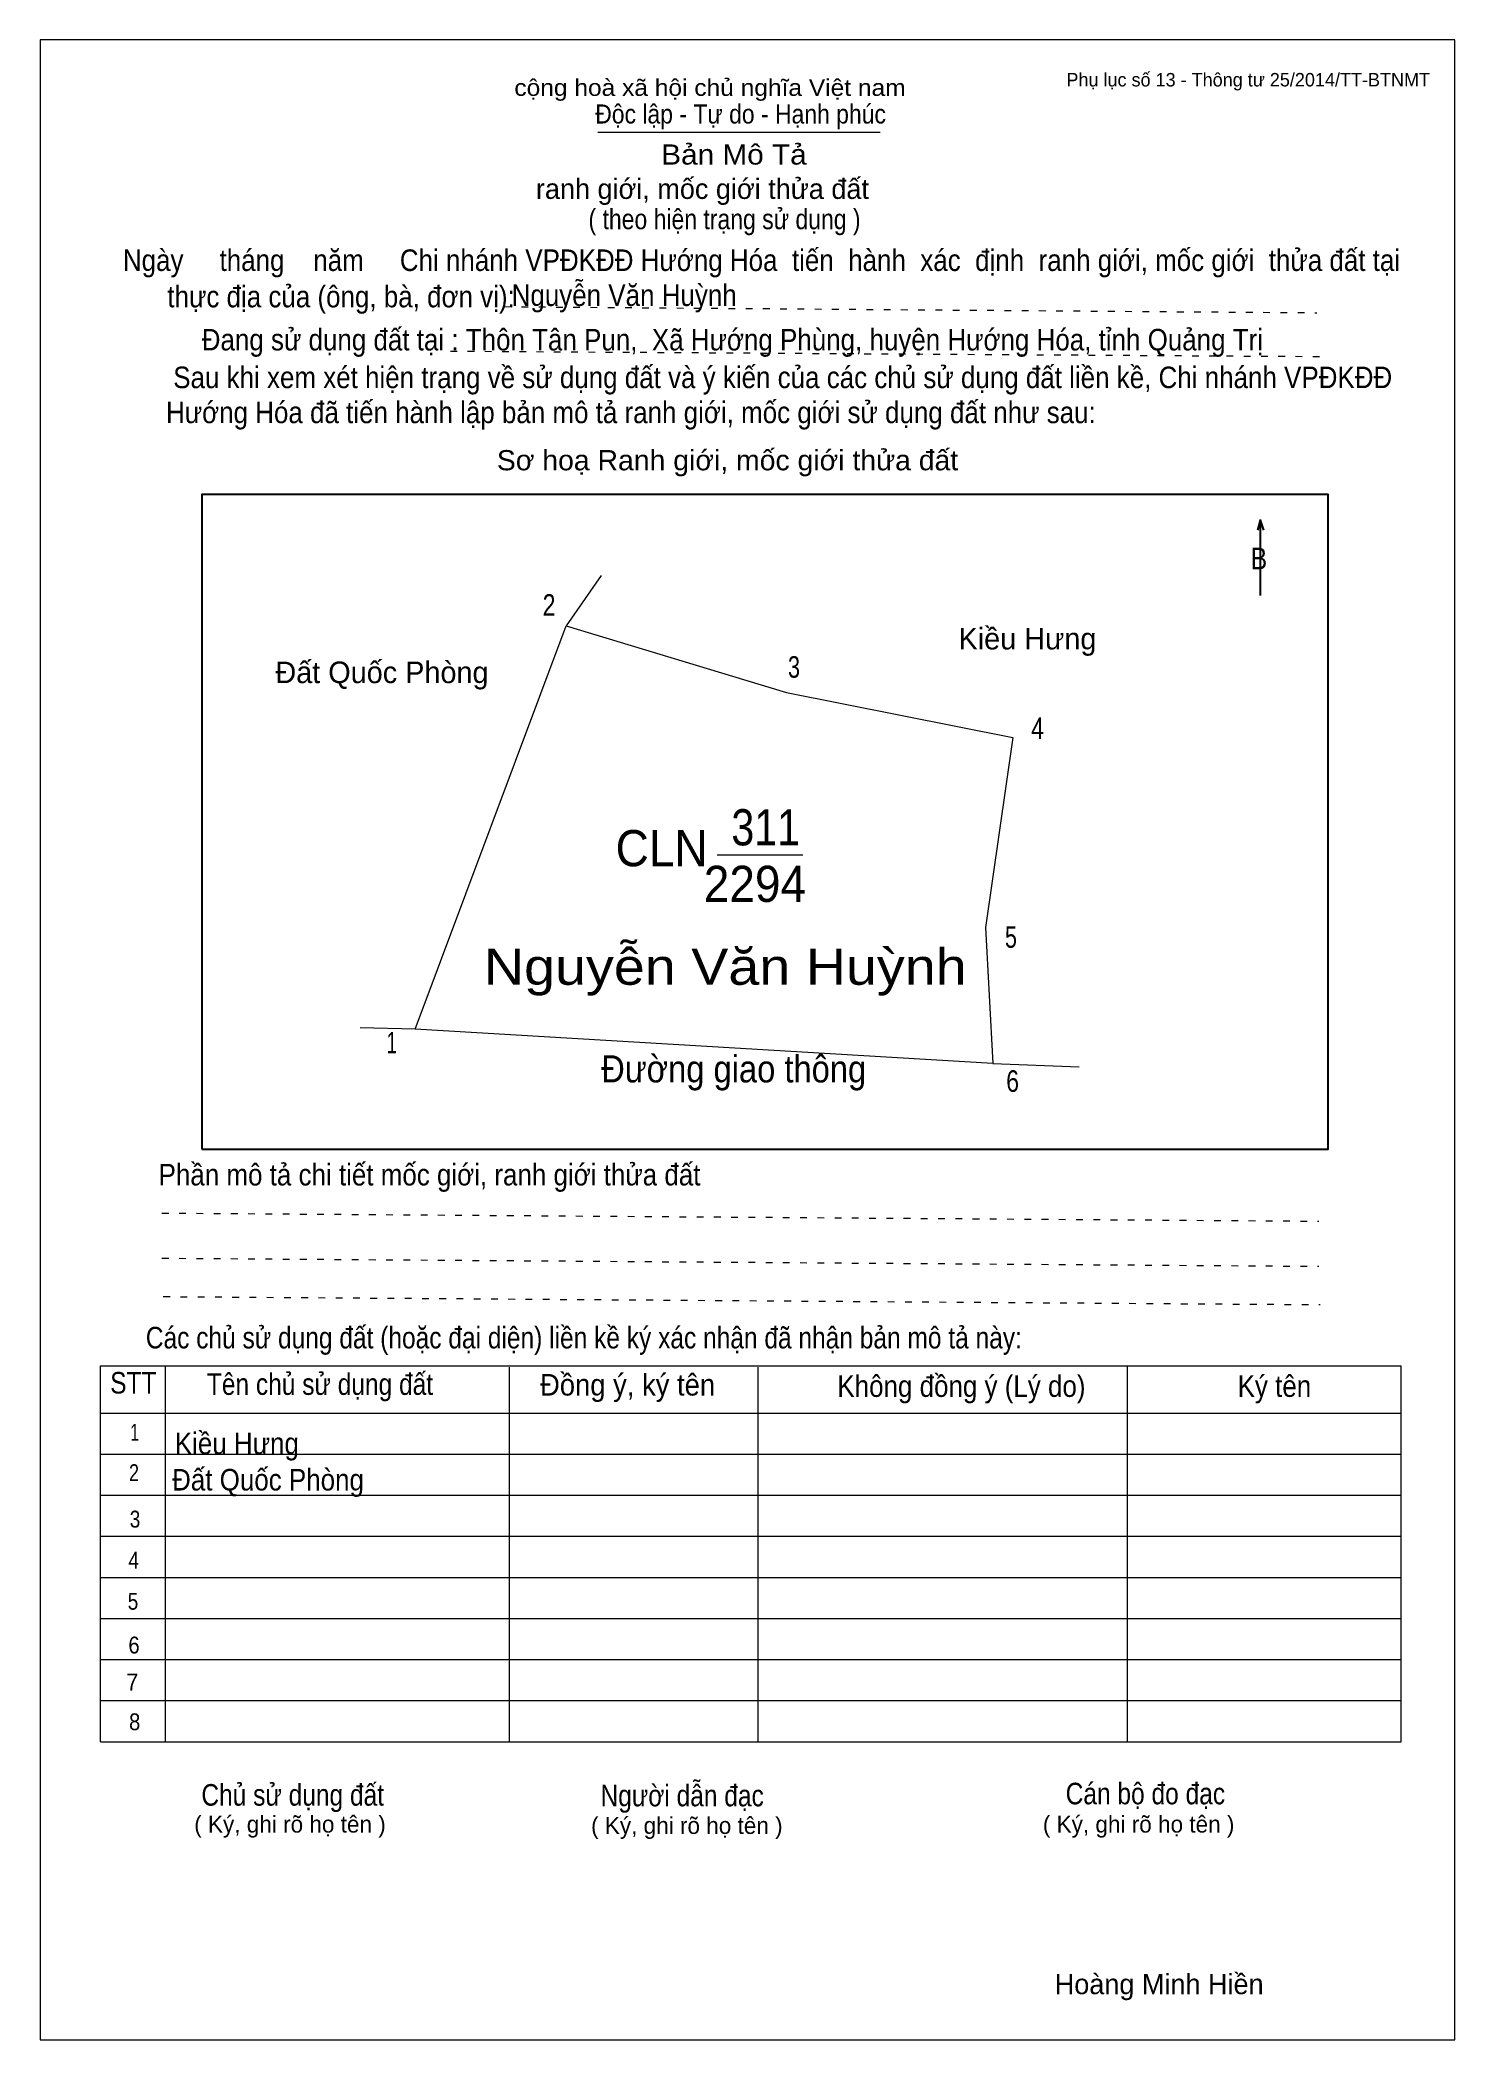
# Model space of a CAD drawing. Header units: centimetres. Extents: x 0 to 21, y 0 to 29.7.
import ezdxf
from ezdxf.enums import TextEntityAlignment as Align

# ---------------------------------------------------------------- set-up
doc = ezdxf.new("R2010")
doc.units = ezdxf.units.CM
doc.header["$LTSCALE"] = 0.13
doc.linetypes.add('DOTTED', pattern=[1.5, 0.3, -1.2])
for name, color, linetype, lineweight in [('1', 7, 'Continuous', 13), ('6', 7, 'Continuous', 13), ('62', 7, 'Continuous', 13), ('7', 7, 'Continuous', 13)]:
    doc.layers.add(name, color=color, linetype=linetype, lineweight=lineweight)
for name, color, linetype in [('2', 7, 'Continuous'), ('3', 7, 'Continuous'), ('32', 7, 'Continuous'), ('33', 7, 'Continuous'), ('34', 7, 'Continuous'), ('4', 7, 'Continuous'), ('5', 7, 'Continuous'), ('63', 7, 'Continuous')]:
    doc.layers.add(name, color=color, linetype=linetype)

msp = doc.modelspace()

# ---------------------------------------------------------------- linework, layer by layer
at = {"layer": '1'}
msp.add_lwpolyline([(21, 0), (21, 29.7), (0, 29.7), (0, 0)], close=True, dxfattribs=at)
at = {"layer": '6'}
for p, q in [((8.33, 21.75), (7.81, 21)), ((5.57, 15.01), (4.75, 15.03))]:
    msp.add_line(p, q, dxfattribs=at)
for points in [[(14.14, 14.5), (5.57, 15.01), (7.81, 21)], [(7.81, 21), (11.08, 20.01), (14.44, 19.34), (14.03, 16.52), (14.14, 14.5), (15.42, 14.45)]]:
    msp.add_lwpolyline(points, dxfattribs=at)
at = {"layer": '62'}
for p, q in [((8.28, 28.33), (12.47, 28.33)), ((0.9, 10.01), (20.2, 10.01)), ((0.9, 4.43), (0.9, 10.01)), ((1.86, 4.43), (1.86, 10.01)), ((6.97, 4.43), (6.97, 9.99)), ((10.66, 4.43), (10.66, 9.99)), ((16.14, 4.43), (16.14, 10.01)), ((20.2, 4.43), (20.2, 10.01)), ((0.9, 9.31), (20.2, 9.31)), ((0.9, 8.7), (20.2, 8.7)), ((0.9, 8.09), (20.2, 8.09)), ((0.9, 7.48), (20.2, 7.48)), ((0.9, 6.87), (20.2, 6.87)), ((0.9, 6.26), (20.2, 6.26)), ((0.9, 5.65), (20.2, 5.65)), ((0.9, 5.04), (20.2, 5.04)), ((0.9, 4.43), (20.2, 4.43))]:
    msp.add_line(p, q, dxfattribs=at)
at = {"layer": '62', "linetype": 'DOTTED'}
for p, q in [((6.89, 25.74), (18.95, 25.65)), ((6.09, 25.08), (19.04, 25)), ((1.81, 12.28), (18.98, 12.16)), ((1.81, 11.61), (18.98, 11.49)), ((1.83, 11.04), (19, 10.92))]:
    msp.add_line(p, q, dxfattribs=at)
at = {"layer": '62', "lineweight": 25}
for p, q in [((18.11, 22.58), (18.11, 21.45)), ((18.11, 22.57), (18.07, 22.42)), ((18.11, 22.57), (18.16, 22.42))]:
    msp.add_line(p, q, dxfattribs=at)
msp.add_lwpolyline([(2.4, 13.23), (19.12, 13.23), (19.12, 22.95), (2.4, 22.95)], close=True, dxfattribs=at)
at = {"layer": '7'}
msp.add_line((10.05, 17.6), (11.32, 17.6), dxfattribs=at)

# ---------------------------------------------------------------- texts
at = {"layer": '2'}
for s, height, width, p in [('Nguyễn Văn Huỳnh', 0.5373, 1.15, (10.17, 15.67)), ('Đường giao thông', 0.403, 0.9, (10.295, 14.22))]:
    msp.add_text(s, height=height, dxfattribs=dict(at, width=width)).set_placement(p, align=Align.CENTER)
at = {"layer": '3', "width": 0.95}
msp.add_text('CLN', height=0.5373, dxfattribs=at).set_placement((9.225, 17.43), align=Align.CENTER)
at = {"layer": '32'}
for s, width, p in [('2', 0.8, (7.555, 21.15)), ('3', 0.75, (11.19, 20.23)), ('4', 0.8, (14.805, 19.32)), ('5', 0.75, (14.41, 16.22)), ('1', 0.65, (5.22, 14.65)), ('6', 0.8, (14.435, 14.08))]:
    msp.add_text(s, height=0.32, dxfattribs=dict(at, width=width)).set_placement(p, align=Align.CENTER)
at = {"layer": '33'}
for s, p in [('Kiều Hưng', (14.655, 20.65)), ('Kiều Hưng', (14.655, 20.65)), ('Kiều Hưng', (14.655, 20.65)), ('Kiều Hưng', (14.655, 20.65)), ('Đất Quốc Phòng', (5.075, 20.15))]:
    msp.add_text(s, height=0.32, dxfattribs=at).set_placement(p, align=Align.CENTER)
at = {"layer": '34', "width": 0.9}
for s, p in [('Nguyễn Văn Huỳnh', (7, 25.75)), ('Kiều Hưng', (2, 8.7)), ('Đất Quốc Phòng', (1.96, 8.16))]:
    msp.add_text(s, height=0.32, dxfattribs=at).set_placement(p)
at = {"layer": '4', "width": 0.85}
msp.add_text('311', height=0.5373, dxfattribs=at).set_placement((10.77, 17.74), align=Align.CENTER)
at = {"layer": '5', "width": 0.95}
msp.add_text('2294', height=0.5373, dxfattribs=at).set_placement((10.61, 16.9), align=Align.CENTER)
at = {"layer": '62'}
for s, height, width, p in [('cộng hoà xã hội chủ nghĩa Việt nam', 0.2474, 1.1, (7.04, 28.87)), ('Độc lập - Tự do - Hạnh phúc', 0.2828, 0.9, (8.24, 28.46)), ('Bản Mô Tả', 0.3, 1.1, (9.22, 27.85)), ('( theo hiện trạng sử dụng )', 0.3, 0.85, (8.14, 26.89)), ('Ngày     tháng    năm     Chi nhánh VPĐKĐĐ Hướng Hóa  tiến  hành  xác  định  ranh giới, mốc giới  thửa đất tại ', 0.32, 0.9, (1.23, 26.27)), ('thực địa của (ông, bà, đơn vị): ', 0.32, 0.9, (1.89, 25.73)), ('Đang sử dụng đất tại : Thôn Tân Pun,  Xã Hướng Phùng, huyện Hướng Hóa, tỉnh Quảng Trị', 0.32, 0.9, (2.4, 25.09)), (' Sau khi xem xét hiện trạng về sử dụng đất và ý kiến của các chủ sử dụng đất liền kề, Chi nhánh VPĐKĐĐ ', 0.32, 0.9, (1.87, 24.53)), ('Hướng Hóa đã tiến hành lập bản mô tả ranh giới, mốc giới sử dụng đất như sau:', 0.32, 0.9, (1.87, 24.01)), ('Sơ hoạ Ranh giới, mốc giới thửa đất', 0.3, 1.05, (6.78, 23.31)), ('B', 0.32, 0.85, (17.97, 21.84)), ('Phần mô tả chi tiết mốc giới, ranh giới thửa đất ', 0.32, 0.9, (1.76, 12.69)), ('Các chủ sử dụng đất (hoặc đại diện) liền kề ký xác nhận đã nhận bản mô tả này:', 0.32, 0.85, (1.57, 10.27))]:
    msp.add_text(s, height=height, dxfattribs=dict(at, width=width)).set_placement(p)
msp.add_text('ranh giới, mốc giới thửa đất', height=0.3, dxfattribs=at).set_placement((7.36, 27.34))
for s, height, width, p in [('STT', 0.32, 0.85, (1.385, 9.6)), ('Tên chủ sử dụng đất', 0.32, 0.85, (4.155, 9.58)), ('Đồng ý, ký tên', 0.32, 0.95, (8.72, 9.57)), ('Không đồng ý (Lý do)', 0.32, 0.9, (13.675, 9.55)), ('Ký tên', 0.32, 0.9, (18.32, 9.55)), ('1', 0.25, 0.7, (1.405, 8.9)), ('2', 0.25, 0.8, (1.395, 8.3)), ('3', 0.25, 0.85, (1.41, 7.61)), ('4', 0.25, 0.85, (1.39, 7)), ('5', 0.25, 0.85, (1.38, 6.39)), ('6', 0.25, 0.9, (1.395, 5.74)), ('7', 0.25, 0.95, (1.37, 5.19)), ('8', 0.25, 0.9, (1.405, 4.6)), ('Người dẫn đạc', 0.32, 0.85, (9.53, 3.47)), ('Chủ sử dụng đất', 0.32, 0.85, (3.75, 3.48)), ('Cán bộ đo đạc', 0.32, 0.85, (16.405, 3.5))]:
    msp.add_text(s, height=height, dxfattribs=dict(at, width=width)).set_placement(p, align=Align.CENTER)
for p in [(3.71, 3.08), (9.6, 3.06), (16.305, 3.08)]:
    msp.add_text('( Ký, ghi rõ họ tên )', height=0.25, dxfattribs=at).set_placement(p, align=Align.CENTER)
at = {"layer": '63'}
msp.add_text('Phụ lục số 13 - Thông tư 25/2014/TT-BTNMT', height=0.2, dxfattribs=at).set_placement((20.63, 29.01), align=Align.RIGHT)
msp.add_text('Hoàng Minh Hiền', height=0.3, dxfattribs=at).set_placement((16.61, 0.68), align=Align.CENTER)

doc.saveas('drawing.dxf')
